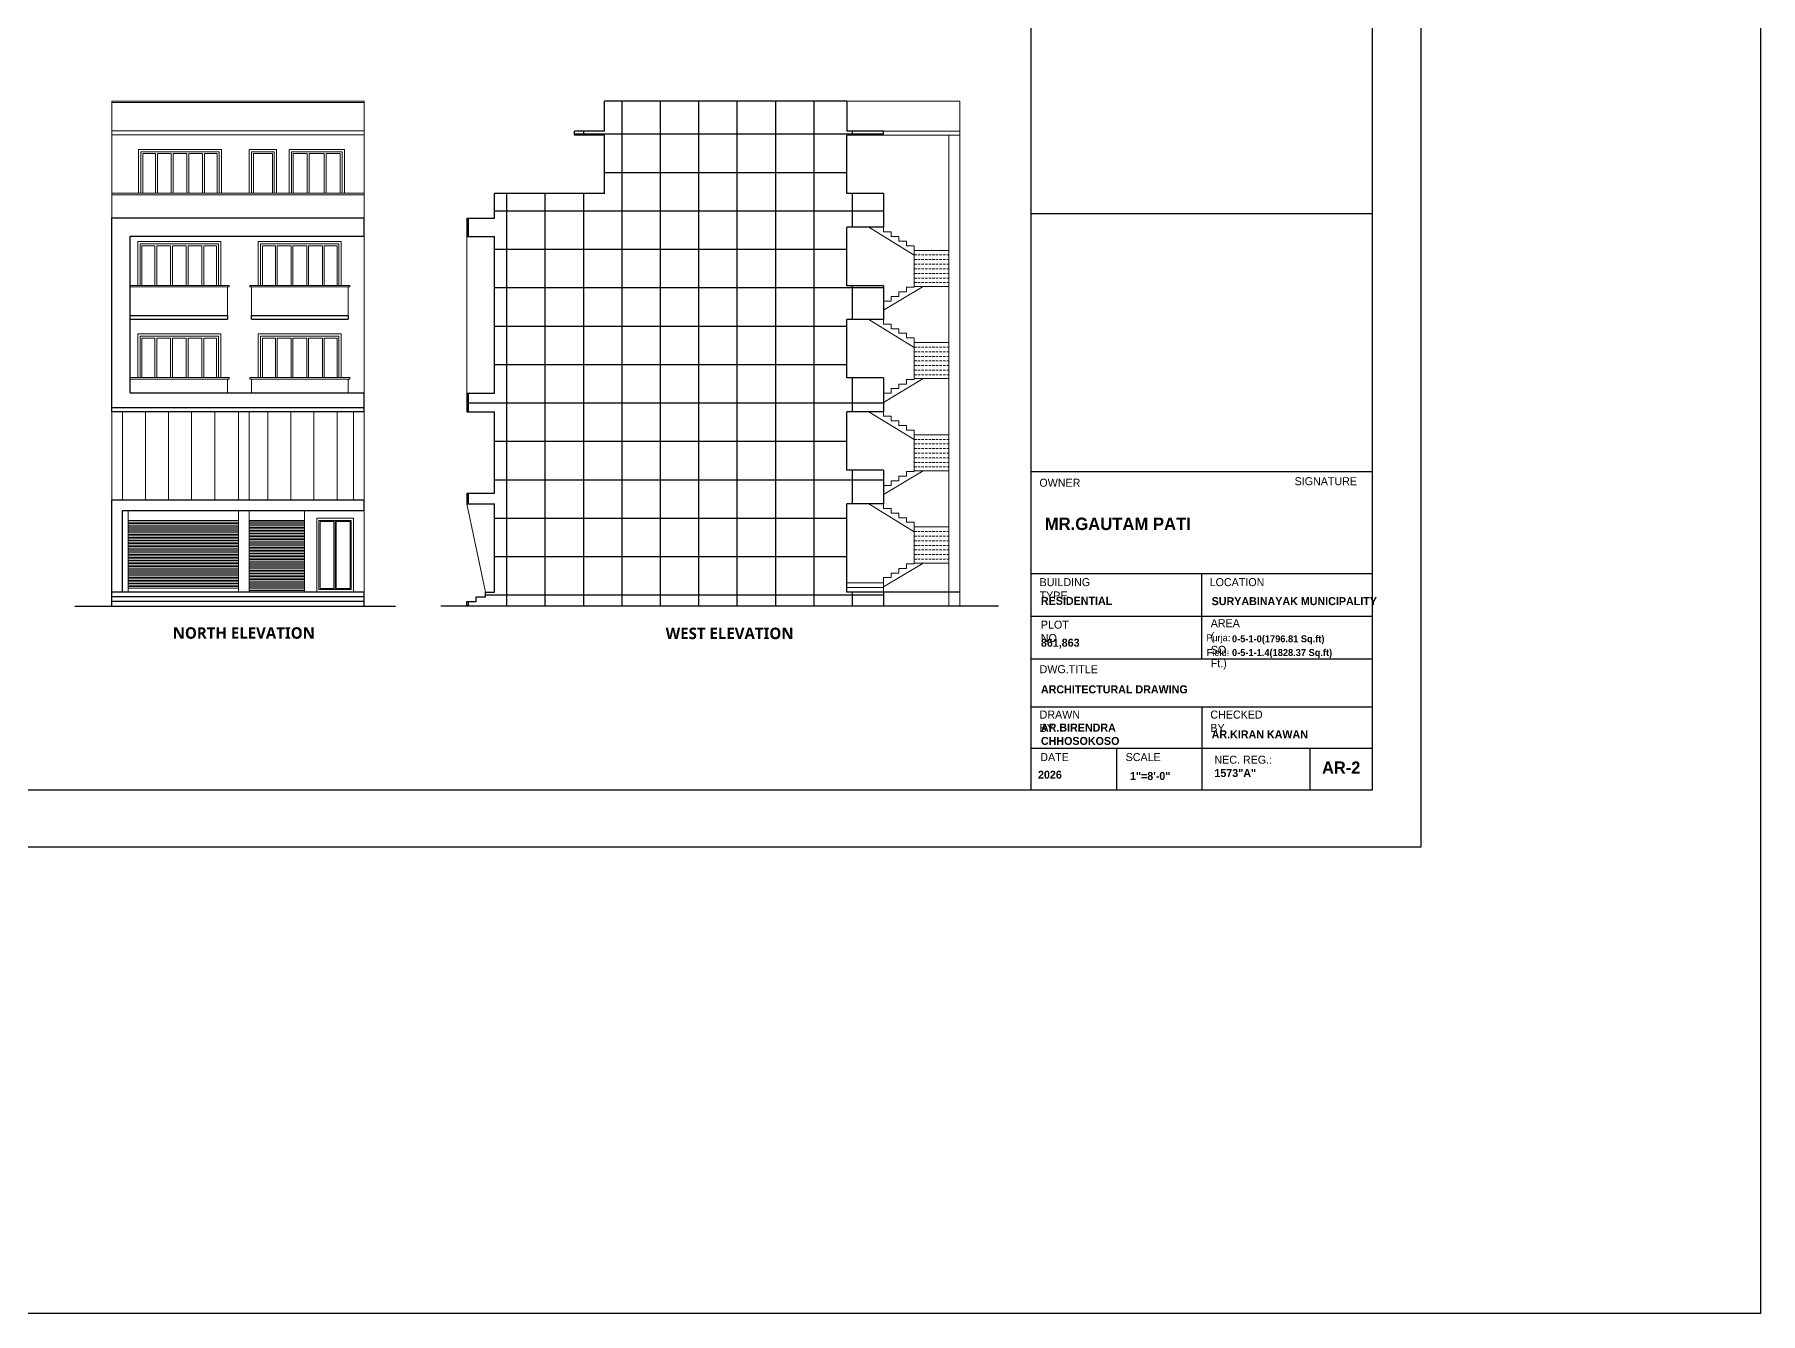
# Model space of a CAD drawing. Header units: inches. Extents: x -71 to 2682309, y -3332 to 801571.
# Drawn here: x 2672267 to 2674514, y 796370 to 798035 of the extents above; entities that cross this region are included whole.
import ezdxf

# ---------------------------------------------------------------- set-up
doc = ezdxf.new("R2010")
doc.units = ezdxf.units.IN
doc.header["$MEASUREMENT"] = 0
doc.linetypes.add('HIDDEN2', pattern=[0.1875, 0.125, -0.0625])
doc.layers.add('ASHADE', color=253, linetype='Continuous')
doc.layers.add('Hatch 01_UC', color=7, linetype='Continuous')
for name, color, linetype, lineweight in [('BORDER', 5, 'Continuous', 60), ('DOOR-WIN RA', 3, 'Continuous', 20), ('ELE1 RA', 1, 'Continuous', 30), ('ELE2 RA', 130, 'Continuous', 20), ('Hatch', 254, 'Continuous', 9), ('HATCH RA', 8, 'Continuous', 9), ('REINFORCEMENT RA', 1, 'Continuous', 30), ('stair EA', 132, 'Continuous', 5), ('STAIR PLAN AND ELEV RA', 124, 'Continuous', 20), ('Text', 7, 'Continuous', 20)]:
    doc.layers.add(name, color=color, linetype=linetype, lineweight=lineweight)
doc.styles.add('ARIAL', font='GOTHIC.TTF')
doc.styles.add('m4', font='', dxfattribs={"height": 9})
doc.styles.get("Standard").update_dxf_attribs({"font": 'arial.ttf'})
doc.styles.get('m4').set_extended_font_data('Revel Light')

msp = doc.modelspace()

# ---------------------------------------------------------------- hatches: boundary and pattern name
at = {"layer": 'Hatch 01_UC'}
h = msp.add_hatch(dxfattribs=at)
h.set_pattern_fill('ANSI37', color=256, scale=400, angle=45)
h.set_pattern_definition([(90, (632.185, 10955.654), (-50, 0), []), (180, (632.185, 10955.654), (-7e-15, -50), [])])
h.paths.add_polyline_path([(2673324.7, 797544.2), (2673372.7, 797544.2), (2673372.7, 797588.2), (2673324.7, 797588.2), (2673324.7, 797664.2), (2673372.7, 797664.2), (2673372.7, 797708.2), (2673324.7, 797708.2), (2673324.7, 797784.2), (2673372.7, 797784.2), (2673372.7, 797828.2), (2673324.7, 797828.2), (2673324.7, 797904.2), (2673372.7, 797904.2), (2673372.7, 797909.2), (2673324.7, 797909.2), (2673324.7, 797948.2), (2673009.2, 797948.2), (2673009.2, 797909.2), (2672970.2, 797909.2), (2672970.2, 797904.2), (2673009.2, 797904.2), (2673009.2, 797828.2), (2672866.2, 797828.2), (2672866.2, 797796.2), (2672830.2, 797796.2), (2672830.2, 797772.2), (2672866.2, 797772.2), (2672866.2, 797568.2), (2672830.2, 797568.2), (2672830.2, 797544.2), (2672866.2, 797544.2), (2672866.2, 797438.2), (2672830.2, 797438.2), (2672830.2, 797424.2), (2672866.2, 797424.2), (2672866.2, 797309.2), (2672854.2, 797309.2), (2672854.2, 797303.2), (2672842.2, 797303.2), (2672842.2, 797297.2), (2672830.2, 797297.2), (2672830.2, 797291.2), (2673372.7, 797291.2), (2673372.7, 797309.2), (2673324.7, 797309.2), (2673324.7, 797424.2), (2673372.7, 797424.2), (2673372.7, 797468.2), (2673324.7, 797468.2)])

# ---------------------------------------------------------------- linework, layer by layer
at = {"layer": 'BORDER', "lineweight": 30}
for p, q in [((2673564.7, 797052), (2673564.7, 799142.6)), ((2674009.3, 797052), (2674009.3, 799142.6)), ((2674009.3, 797801.6), (2673564.7, 797801.6)), ((2673564.7, 797466.4), (2674009.3, 797466.4)), ((2673564.7, 797333.6), (2674009.3, 797333.6)), ((2673787, 797222.5), (2673787, 797333.6)), ((2673564.7, 797278.1), (2674009.3, 797278.1)), ((2673564.7, 797222.5), (2674009.3, 797222.5)), ((2673564.7, 797160), (2674009.3, 797160)), ((2673787, 797160), (2673787, 797052)), ((2673564.7, 797106), (2674009.3, 797106)), ((2673675.9, 797106), (2673675.9, 797052)), ((2673927.5, 797106), (2673927.5, 797052))]:
    msp.add_line(p, q, dxfattribs=at)
msp.add_lwpolyline([(2674009.3, 799142.6), (2672473.2, 799142.6), (2671032.7, 799142.6), (2671032.7, 798094.2), (2671032.7, 797052), (2672473.2, 797052), (2674009.3, 797052)], dxfattribs=at)
at = {"layer": 'Defpoints'}
msp.add_lwpolyline([(2670904.1, 799217.4), (2674072.1, 799217.4), (2674072.1, 796977.2), (2670904.1, 796977.2)], close=True, dxfattribs=at)
at = {"layer": 'DOOR-WIN RA'}
for p, q in [((2672405.6, 797882.6), (2672507.6, 797882.6)), ((2672405.6, 797828.6), (2672405.6, 797882.6)), ((2672408.1, 797828.6), (2672408.1, 797880.1)), ((2672408.1, 797880.1), (2672424.8, 797880.1)), ((2672424.8, 797880.1), (2672424.8, 797828.6)), ((2672427.3, 797880.1), (2672445.2, 797880.1)), ((2672427.3, 797880.1), (2672427.3, 797828.6)), ((2672445.2, 797880.1), (2672445.2, 797828.6)), ((2672447.7, 797880.1), (2672465.6, 797880.1)), ((2672447.7, 797880.1), (2672447.7, 797828.6)), ((2672465.6, 797880.1), (2672465.6, 797828.6)), ((2672468.1, 797880.1), (2672486, 797880.1)), ((2672468.1, 797880.1), (2672468.1, 797828.6)), ((2672486, 797880.1), (2672486, 797828.6)), ((2672488.5, 797880.1), (2672505.1, 797880.1)), ((2672488.5, 797880.1), (2672488.5, 797828.6)), ((2672505.1, 797880.1), (2672505.1, 797828.6)), ((2672507.6, 797882.6), (2672507.6, 797828.6)), ((2672546.7, 797885.6), (2672582.4, 797885.6)), ((2672546.7, 797828.6), (2672546.7, 797885.6)), ((2672549.7, 797882.6), (2672579.4, 797882.6)), ((2672549.7, 797828.6), (2672549.7, 797882.6)), ((2672552.2, 797880.1), (2672576.9, 797880.1)), ((2672552.2, 797828.6), (2672552.2, 797880.1)), ((2672576.9, 797880.1), (2672576.9, 797828.6)), ((2672579.4, 797882.6), (2672579.4, 797828.6)), ((2672582.4, 797885.6), (2672582.4, 797828.6)), ((2672601.6, 797882.6), (2672667.6, 797882.6)), ((2672601.6, 797828.6), (2672601.6, 797882.6)), ((2672604.1, 797880.1), (2672622.4, 797880.1)), ((2672604.1, 797828.6), (2672604.1, 797880.1)), ((2672622.4, 797880.1), (2672622.4, 797828.6)), ((2672624.9, 797880.1), (2672644.4, 797880.1)), ((2672624.9, 797880.1), (2672624.9, 797828.6)), ((2672644.4, 797880.1), (2672644.4, 797828.6)), ((2672646.9, 797880.1), (2672665.1, 797880.1)), ((2672646.9, 797880.1), (2672646.9, 797828.6)), ((2672665.1, 797880.1), (2672665.1, 797828.6)), ((2672667.6, 797882.6), (2672667.6, 797828.6)), ((2672404.6, 797708.6), (2672404.6, 797762.6)), ((2672404.6, 797762.6), (2672506.6, 797762.6)), ((2672407.1, 797708.6), (2672407.1, 797760.1)), ((2672407.1, 797760.1), (2672423.8, 797760.1)), ((2672423.8, 797760.1), (2672423.8, 797708.6)), ((2672426.3, 797760.1), (2672444.2, 797760.1)), ((2672426.3, 797760.1), (2672426.3, 797708.6)), ((2672444.2, 797760.1), (2672444.2, 797708.6)), ((2672446.7, 797760.1), (2672464.6, 797760.1)), ((2672446.7, 797760.1), (2672446.7, 797708.6)), ((2672464.6, 797760.1), (2672464.6, 797708.6)), ((2672467.1, 797760.1), (2672485, 797760.1)), ((2672467.1, 797760.1), (2672467.1, 797708.6)), ((2672485, 797760.1), (2672485, 797708.6)), ((2672487.5, 797760.1), (2672504.1, 797760.1)), ((2672487.5, 797760.1), (2672487.5, 797708.6)), ((2672504.1, 797760.1), (2672504.1, 797708.6)), ((2672506.6, 797762.6), (2672506.6, 797708.6)), ((2672561.6, 797708.6), (2672561.6, 797762.6)), ((2672561.6, 797762.6), (2672663.6, 797762.6)), ((2672564.1, 797708.6), (2672564.1, 797760.1)), ((2672564.1, 797760.1), (2672580.8, 797760.1)), ((2672580.8, 797760.1), (2672580.8, 797708.6)), ((2672583.3, 797760.1), (2672601.2, 797760.1)), ((2672583.3, 797760.1), (2672583.3, 797708.6)), ((2672601.2, 797760.1), (2672601.2, 797708.6)), ((2672603.7, 797760.1), (2672621.6, 797760.1)), ((2672603.7, 797760.1), (2672603.7, 797708.6)), ((2672621.6, 797760.1), (2672621.6, 797708.6)), ((2672624.1, 797760.1), (2672642, 797760.1)), ((2672624.1, 797760.1), (2672624.1, 797708.6)), ((2672642, 797760.1), (2672642, 797708.6)), ((2672644.5, 797760.1), (2672661.1, 797760.1)), ((2672644.5, 797760.1), (2672644.5, 797708.6)), ((2672661.1, 797760.1), (2672661.1, 797708.6)), ((2672663.6, 797762.6), (2672663.6, 797708.6)), ((2672404.6, 797588.6), (2672404.6, 797642.6)), ((2672404.6, 797642.6), (2672506.6, 797642.6)), ((2672407.1, 797588.6), (2672407.1, 797640.1)), ((2672407.1, 797640.1), (2672423.8, 797640.1)), ((2672423.8, 797640.1), (2672423.8, 797588.6)), ((2672426.3, 797640.1), (2672444.2, 797640.1)), ((2672426.3, 797640.1), (2672426.3, 797588.6)), ((2672444.2, 797640.1), (2672444.2, 797588.6)), ((2672446.7, 797640.1), (2672464.6, 797640.1)), ((2672446.7, 797640.1), (2672446.7, 797588.6)), ((2672464.6, 797640.1), (2672464.6, 797588.6)), ((2672467.1, 797640.1), (2672485, 797640.1)), ((2672467.1, 797640.1), (2672467.1, 797588.6)), ((2672485, 797640.1), (2672485, 797588.6)), ((2672487.5, 797640.1), (2672504.1, 797640.1)), ((2672487.5, 797640.1), (2672487.5, 797588.6)), ((2672504.1, 797640.1), (2672504.1, 797588.6)), ((2672506.6, 797642.6), (2672506.6, 797588.6)), ((2672561.6, 797588.6), (2672561.6, 797642.6)), ((2672561.6, 797642.6), (2672663.6, 797642.6)), ((2672564.1, 797588.6), (2672564.1, 797640.1)), ((2672564.1, 797640.1), (2672580.8, 797640.1)), ((2672580.8, 797640.1), (2672580.8, 797588.6)), ((2672583.3, 797640.1), (2672601.2, 797640.1)), ((2672583.3, 797640.1), (2672583.3, 797588.6)), ((2672601.2, 797640.1), (2672601.2, 797588.6)), ((2672603.7, 797640.1), (2672621.6, 797640.1)), ((2672603.7, 797640.1), (2672603.7, 797588.6)), ((2672621.6, 797640.1), (2672621.6, 797588.6)), ((2672624.1, 797640.1), (2672642, 797640.1)), ((2672624.1, 797640.1), (2672624.1, 797588.6)), ((2672642, 797640.1), (2672642, 797588.6)), ((2672644.5, 797640.1), (2672661.1, 797640.1)), ((2672644.5, 797640.1), (2672644.5, 797588.6)), ((2672661.1, 797640.1), (2672661.1, 797588.6)), ((2672663.6, 797642.6), (2672663.6, 797588.6)), ((2672411.8, 797544.6), (2672411.8, 797429.6)), ((2672441.8, 797544.6), (2672441.8, 797429.6)), ((2672471.8, 797544.6), (2672471.8, 797429.6)), ((2672501.8, 797544.6), (2672501.8, 797429.6)), ((2672571.1, 797429.6), (2672571.1, 797544.6)), ((2672601.1, 797429.6), (2672601.1, 797544.6)), ((2672631.1, 797429.6), (2672631.1, 797544.6)), ((2672661.1, 797429.6), (2672661.1, 797544.6)), ((2672657.1, 797401.1), (2672657.1, 797314.1)), ((2672658.6, 797402.6), (2672658.6, 797312.6)), ((2672660.1, 797401.1), (2672660.1, 797314.1))]:
    msp.add_line(p, q, dxfattribs=at)
for points in [[(2672402.6, 797828.6), (2672402.6, 797885.6), (2672510.6, 797885.6), (2672510.6, 797828.6)], [(2672598.6, 797828.6), (2672598.6, 797885.6), (2672670.6, 797885.6), (2672670.6, 797828.6)], [(2672401.6, 797708.6), (2672401.6, 797765.6), (2672509.6, 797765.6), (2672509.6, 797708.6)], [(2672558.6, 797708.6), (2672558.6, 797765.6), (2672666.6, 797765.6), (2672666.6, 797708.6)], [(2672401.6, 797588.6), (2672401.6, 797645.6), (2672509.6, 797645.6), (2672509.6, 797588.6)], [(2672558.6, 797588.6), (2672558.6, 797645.6), (2672666.6, 797645.6), (2672666.6, 797588.6)], [(2672657.1, 797314.1), (2672639.1, 797314.1), (2672639.1, 797401.1), (2672657.1, 797401.1)], [(2672660.1, 797401.1), (2672678.1, 797401.1), (2672678.1, 797314.1), (2672660.1, 797314.1)]]:
    msp.add_lwpolyline(points, dxfattribs=at)
for points in [[(2672389.2, 797415.6), (2672532.6, 797415.6), (2672532.6, 797309.6), (2672389.2, 797309.6)], [(2672546.7, 797415.6), (2672618.6, 797415.6), (2672618.6, 797309.6), (2672546.7, 797309.6)], [(2672634.6, 797405.6), (2672682.6, 797405.6), (2672682.6, 797309.6), (2672634.6, 797309.6)], [(2672637.6, 797402.6), (2672679.6, 797402.6), (2672679.6, 797312.6), (2672637.6, 797312.6)]]:
    msp.add_lwpolyline(points, close=True, dxfattribs=at)
at = {"layer": 'ELE1 RA'}
for p, q in [((2673324.7, 797948.2), (2673009.2, 797948.2)), ((2673009.2, 797909.2), (2673009.2, 797948.2)), ((2673324.7, 797948.2), (2673324.7, 797909.2)), ((2673009.2, 797909.2), (2672970.2, 797909.2)), ((2672970.2, 797904.2), (2672970.2, 797909.2)), ((2673009.2, 797904.2), (2672970.2, 797904.2)), ((2673009.2, 797828.2), (2673009.2, 797904.2)), ((2673372.7, 797909.2), (2673324.7, 797909.2)), ((2673324.7, 797828.2), (2673324.7, 797904.2)), ((2673372.7, 797904.2), (2673324.7, 797904.2)), ((2673372.7, 797904.2), (2673372.7, 797909.2)), ((2672866.2, 797796.2), (2672866.2, 797828.2)), ((2673009.2, 797828.2), (2672866.2, 797828.2)), ((2673372.7, 797828.2), (2673324.7, 797828.2)), ((2673372.7, 797828.2), (2673372.7, 797784.2)), ((2672367.7, 797568.6), (2672367.7, 797796.6)), ((2672367.7, 797796.6), (2672696.6, 797796.6)), ((2672696.6, 797772.6), (2672696.6, 797796.6)), ((2672830.2, 797796.2), (2672866.2, 797796.2)), ((2672830.2, 797796.2), (2672830.2, 797772.2)), ((2672391.7, 797568.6), (2672391.7, 797772.6)), ((2672391.7, 797772.6), (2672696.6, 797772.6)), ((2672830.2, 797772.2), (2672866.2, 797772.2)), ((2672866.2, 797568.2), (2672866.2, 797772.2)), ((2673324.7, 797708.2), (2673324.7, 797784.2)), ((2673372.7, 797784.2), (2673324.7, 797784.2)), ((2673372.7, 797708.2), (2673324.7, 797708.2)), ((2673372.7, 797708.2), (2673372.7, 797664.2)), ((2672391.7, 797669.6), (2672518.6, 797669.6)), ((2672391.7, 797664.6), (2672518.6, 797664.6)), ((2672549.6, 797669.6), (2672675.6, 797669.6)), ((2672549.6, 797664.6), (2672549.6, 797669.6)), ((2672549.6, 797664.6), (2672675.6, 797664.6)), ((2672675.6, 797669.6), (2672675.6, 797664.6)), ((2673324.7, 797588.2), (2673324.7, 797664.2)), ((2673372.7, 797664.2), (2673324.7, 797664.2)), ((2673372.7, 797588.2), (2673324.7, 797588.2)), ((2673372.7, 797588.2), (2673372.7, 797544.2)), ((2672367.7, 797544.6), (2672367.7, 797568.6)), ((2672391.7, 797568.6), (2672696.6, 797568.6)), ((2672696.6, 797544.6), (2672696.6, 797568.6)), ((2672830.2, 797568.2), (2672866.2, 797568.2)), ((2672830.2, 797568.2), (2672830.2, 797544.2)), ((2672367.7, 797549.6), (2672696.6, 797549.6)), ((2672367.7, 797544.6), (2672696.6, 797544.6)), ((2672830.2, 797544.2), (2672866.2, 797544.2)), ((2672866.2, 797438.2), (2672866.2, 797544.2)), ((2673324.7, 797468.2), (2673324.7, 797544.2)), ((2673372.7, 797544.2), (2673324.7, 797544.2)), ((2673372.7, 797468.2), (2673324.7, 797468.2)), ((2673372.7, 797468.2), (2673372.7, 797424.2)), ((2672830.2, 797438.2), (2672866.2, 797438.2)), ((2672830.2, 797438.2), (2672830.2, 797424.2)), ((2672367.7, 797291.2), (2672367.7, 797429.6)), ((2672367.7, 797429.6), (2672696.6, 797429.6)), ((2672381.7, 797309.6), (2672381.7, 797415.6)), ((2672381.7, 797415.6), (2672696.6, 797415.6)), ((2672696.6, 797415.6), (2672696.6, 797429.6)), ((2672830.2, 797424.2), (2672866.2, 797424.2)), ((2672866.2, 797309.2), (2672866.2, 797424.2)), ((2673324.7, 797309.2), (2673324.7, 797424.2)), ((2673372.7, 797424.2), (2673324.7, 797424.2)), ((2672367.7, 797309.6), (2672696.6, 797309.6)), ((2672367.7, 797303.6), (2672696.6, 797303.6)), ((2672367.7, 797297.6), (2672696.6, 797297.6)), ((2672696.6, 797291.2), (2672696.6, 797309.6)), ((2672830.2, 797291.2), (2672830.2, 797297.2)), ((2672830.2, 797297.2), (2672842.2, 797297.2)), ((2672842.2, 797297.2), (2672842.2, 797303.2)), ((2672842.2, 797303.2), (2672854.2, 797303.2)), ((2672854.2, 797303.2), (2672854.2, 797309.2)), ((2672854.2, 797309.2), (2672866.2, 797309.2)), ((2673372.7, 797309.2), (2673324.7, 797309.2)), ((2673471.8, 797309.2), (2673372.7, 797309.2)), ((2673372.7, 797309.2), (2673372.7, 797291.2)), ((2672319.7, 797291.2), (2672737.2, 797291.2)), ((2673522.2, 797291.2), (2672796.2, 797291.2))]:
    msp.add_line(p, q, dxfattribs=at)
msp.add_lwpolyline([(2672518.6, 797669.6), (2672518.6, 797664.6)], dxfattribs=at)
at = {"layer": 'ELE2 RA'}
for p, q in [((2672367.7, 797828.6), (2672367.7, 797948.6)), ((2672367.7, 797948.6), (2672696.6, 797948.6)), ((2672696.6, 797828.6), (2672696.6, 797948.6)), ((2673471.8, 797948.2), (2673324.7, 797948.2)), ((2673471.8, 797291.2), (2673471.8, 797948.2)), ((2672367.7, 797946.6), (2672696.6, 797946.6)), ((2672367.7, 797909.6), (2672696.6, 797909.6)), ((2672367.7, 797904.6), (2672696.6, 797904.6)), ((2673372.7, 797909.2), (2673471.8, 797909.2)), ((2673471.8, 797904.2), (2673372.7, 797904.2)), ((2673457.8, 797708.2), (2673457.8, 797904.2)), ((2672367.7, 797828.6), (2672696.6, 797828.6)), ((2672367.7, 797828.6), (2672367.7, 797796.6)), ((2672367.7, 797826.6), (2672696.6, 797826.6)), ((2672696.6, 797796.6), (2672696.6, 797828.6)), ((2672696.6, 797568.6), (2672696.6, 797772.6)), ((2672830.2, 797772.2), (2672830.2, 797568.2)), ((2672391.7, 797708.6), (2672520.6, 797708.6)), ((2672391.7, 797706.6), (2672520.6, 797706.6)), ((2672547.6, 797706.6), (2672547.6, 797708.6)), ((2672547.6, 797708.6), (2672677.6, 797708.6)), ((2672547.6, 797706.6), (2672677.6, 797706.6)), ((2672549.6, 797669.6), (2672549.6, 797706.6)), ((2672675.6, 797706.6), (2672675.6, 797669.6)), ((2672677.6, 797708.6), (2672677.6, 797706.6)), ((2673457.8, 797588.2), (2673457.8, 797708.2)), ((2673457.8, 797424.2), (2673457.8, 797664.2)), ((2672391.7, 797588.6), (2672520.6, 797588.6)), ((2672547.6, 797586.6), (2672547.6, 797588.6)), ((2672547.6, 797588.6), (2672677.6, 797588.6)), ((2672677.6, 797588.6), (2672677.6, 797586.6)), ((2672391.7, 797586.6), (2672520.6, 797586.6)), ((2672547.6, 797586.6), (2672677.6, 797586.6)), ((2672549.6, 797568.6), (2672549.6, 797586.6)), ((2672675.6, 797586.6), (2672675.6, 797568.6)), ((2672367.7, 797429.6), (2672367.7, 797544.6)), ((2672381.7, 797429.6), (2672381.7, 797544.6)), ((2672532.6, 797544.6), (2672532.6, 797429.6)), ((2672546.7, 797429.6), (2672546.7, 797544.6)), ((2672682.6, 797429.6), (2672682.6, 797544.6)), ((2672696.6, 797429.6), (2672696.6, 797544.6)), ((2672696.6, 797309.6), (2672696.6, 797424.6)), ((2672830.2, 797424.2), (2672854.2, 797309.2)), ((2673457.8, 797291.2), (2673457.8, 797424.2))]:
    msp.add_line(p, q, dxfattribs=at)
for points in [[(2672518.6, 797706.6), (2672518.6, 797669.6)], [(2672520.6, 797708.6), (2672520.6, 797706.6)], [(2672520.6, 797588.6), (2672520.6, 797586.6)], [(2672518.6, 797586.6), (2672518.6, 797568.6)]]:
    msp.add_lwpolyline(points, dxfattribs=at)
at = {"layer": 'Hatch'}
for p, q in [((2672389.2, 797402.5), (2672532.6, 797402.5)), ((2672389.2, 797400.5), (2672532.6, 797400.5)), ((2672389.2, 797398.5), (2672532.6, 797398.5)), ((2672389.2, 797396.5), (2672532.6, 797396.5)), ((2672389.2, 797394.5), (2672532.6, 797394.5)), ((2672389.2, 797392.5), (2672532.6, 797392.5)), ((2672389.2, 797390.5), (2672532.6, 797390.5)), ((2672389.2, 797388.5), (2672532.6, 797388.5)), ((2672389.2, 797386.5), (2672532.6, 797386.5)), ((2672546.7, 797402.5), (2672618.6, 797402.5)), ((2672546.7, 797401.6), (2672618.6, 797401.6)), ((2672546.7, 797399.6), (2672618.6, 797399.6)), ((2672546.7, 797397.6), (2672618.6, 797397.6)), ((2672546.7, 797395.6), (2672618.6, 797395.6)), ((2672546.7, 797393.6), (2672618.6, 797393.6)), ((2672546.7, 797391.6), (2672618.6, 797391.6)), ((2672546.7, 797389.6), (2672618.6, 797389.6)), ((2672546.7, 797387.6), (2672618.6, 797387.6)), ((2672389.2, 797384.5), (2672532.6, 797384.5)), ((2672389.2, 797382.5), (2672532.6, 797382.5)), ((2672389.2, 797380.5), (2672532.6, 797380.5)), ((2672389.2, 797378.5), (2672532.6, 797378.5)), ((2672389.2, 797376.5), (2672532.6, 797376.5)), ((2672389.2, 797374.5), (2672532.6, 797374.5)), ((2672389.2, 797372.5), (2672532.6, 797372.5)), ((2672389.2, 797370.5), (2672532.6, 797370.5)), ((2672389.2, 797368.5), (2672532.6, 797368.5)), ((2672389.2, 797366.5), (2672532.6, 797366.5)), ((2672389.2, 797364.5), (2672532.6, 797364.5)), ((2672546.7, 797385.6), (2672618.6, 797385.6)), ((2672546.7, 797383.6), (2672618.6, 797383.6)), ((2672546.7, 797381.6), (2672618.6, 797381.6)), ((2672546.7, 797379.6), (2672618.6, 797379.6)), ((2672546.7, 797377.6), (2672618.6, 797377.6)), ((2672546.7, 797375.6), (2672618.6, 797375.6)), ((2672546.7, 797373.6), (2672618.6, 797373.6)), ((2672546.7, 797371.6), (2672618.6, 797371.6)), ((2672546.7, 797369.6), (2672618.6, 797369.6)), ((2672546.7, 797367.6), (2672618.6, 797367.6)), ((2672546.7, 797365.6), (2672618.6, 797365.6)), ((2672546.7, 797363.6), (2672618.6, 797363.6)), ((2672389.2, 797362.5), (2672532.6, 797362.5)), ((2672389.2, 797360.5), (2672532.6, 797360.5)), ((2672389.2, 797358.5), (2672532.6, 797358.5)), ((2672389.2, 797356.5), (2672532.6, 797356.5)), ((2672389.2, 797354.5), (2672532.6, 797354.5)), ((2672389.2, 797352.5), (2672532.6, 797352.5)), ((2672389.2, 797350.5), (2672532.6, 797350.5)), ((2672389.2, 797348.5), (2672532.6, 797348.5)), ((2672389.2, 797346.5), (2672532.6, 797346.5)), ((2672389.2, 797344.5), (2672532.6, 797344.5)), ((2672389.2, 797342.5), (2672532.6, 797342.5)), ((2672546.7, 797361.6), (2672618.6, 797361.6)), ((2672546.7, 797359.6), (2672618.6, 797359.6)), ((2672546.7, 797357.6), (2672618.6, 797357.6)), ((2672546.7, 797355.6), (2672618.6, 797355.6)), ((2672546.7, 797353.6), (2672618.6, 797353.6)), ((2672546.7, 797351.6), (2672618.6, 797351.6)), ((2672546.7, 797349.6), (2672618.6, 797349.6)), ((2672546.7, 797347.6), (2672618.6, 797347.6)), ((2672546.7, 797345.6), (2672618.6, 797345.6)), ((2672546.7, 797343.6), (2672618.6, 797343.6)), ((2672546.7, 797341.6), (2672618.6, 797341.6)), ((2672389.2, 797340.5), (2672532.6, 797340.5)), ((2672389.2, 797338.5), (2672532.6, 797338.5)), ((2672389.2, 797336.5), (2672532.6, 797336.5)), ((2672389.2, 797334.5), (2672532.6, 797334.5)), ((2672389.2, 797332.5), (2672532.6, 797332.5)), ((2672389.2, 797330.5), (2672532.6, 797330.5)), ((2672389.2, 797328.5), (2672532.6, 797328.5)), ((2672389.2, 797326.5), (2672532.6, 797326.5)), ((2672389.2, 797324.5), (2672532.6, 797324.5)), ((2672389.2, 797322.5), (2672532.6, 797322.5)), ((2672389.2, 797320.5), (2672532.6, 797320.5)), ((2672389.2, 797318.5), (2672532.6, 797318.5)), ((2672546.7, 797339.6), (2672618.6, 797339.6)), ((2672546.7, 797337.6), (2672618.6, 797337.6)), ((2672546.7, 797335.6), (2672618.6, 797335.6)), ((2672546.7, 797333.6), (2672618.6, 797333.6)), ((2672546.7, 797331.6), (2672618.6, 797331.6)), ((2672546.7, 797329.6), (2672618.6, 797329.6)), ((2672546.7, 797327.6), (2672618.6, 797327.6)), ((2672546.7, 797325.6), (2672618.6, 797325.6)), ((2672546.7, 797323.6), (2672618.6, 797323.6)), ((2672546.7, 797321.6), (2672618.6, 797321.6)), ((2672546.7, 797319.6), (2672618.6, 797319.6)), ((2672389.2, 797316.5), (2672532.6, 797316.5)), ((2672389.2, 797314.5), (2672532.6, 797314.5)), ((2672546.7, 797317.6), (2672618.6, 797317.6)), ((2672546.7, 797315.6), (2672618.6, 797315.6)), ((2672546.7, 797313.6), (2672618.6, 797313.6)), ((2672546.7, 797311.6), (2672618.6, 797311.6))]:
    msp.add_line(p, q, dxfattribs=at)
at = {"layer": 'HATCH RA'}
msp.add_line((2673372.7, 797328.2), (2673372.7, 797309.2), dxfattribs=at)
at = {"layer": 'REINFORCEMENT RA'}
msp.add_lwpolyline([(2666637.8, 799700), (2674514.3, 799700), (2674514.3, 796370.3), (2666637.8, 796370.3)], close=True, dxfattribs=at)
at = {"layer": 'stair EA'}
for p, q in [((2673372.7, 797321.2), (2673324.7, 797321.2)), ((2673372.7, 797315.2), (2673324.7, 797315.2))]:
    msp.add_line(p, q, dxfattribs=at)
at = {"layer": 'STAIR PLAN AND ELEV RA'}
for p, q in [((2673412.7, 797747.8), (2673353.3, 797784.2)), ((2673372.7, 797784.2), (2673372.7, 797778.2)), ((2673372.7, 797778.2), (2673382.7, 797778.2)), ((2673382.7, 797778.2), (2673382.7, 797772.2)), ((2673382.7, 797772.2), (2673392.7, 797772.2)), ((2673392.7, 797772.2), (2673392.7, 797766.2)), ((2673392.7, 797766.2), (2673402.7, 797766.2)), ((2673402.7, 797766.2), (2673402.7, 797760.2)), ((2673402.7, 797760.2), (2673412.7, 797760.2)), ((2673412.7, 797760.2), (2673412.7, 797754.2)), ((2673412.7, 797754.2), (2673457.8, 797754.2)), ((2673412.7, 797754.2), (2673412.7, 797712.2)), ((2673372.7, 797676.3), (2673424, 797707.2)), ((2673412.7, 797706.2), (2673402.7, 797706.2)), ((2673402.7, 797706.2), (2673402.7, 797700.2)), ((2673412.7, 797712.2), (2673412.7, 797706.2)), ((2673412.7, 797707.2), (2673457.8, 797707.2)), ((2673382.7, 797688.2), (2673372.7, 797688.2)), ((2673392.7, 797694.2), (2673382.7, 797694.2)), ((2673382.7, 797694.2), (2673382.7, 797688.2)), ((2673402.7, 797700.2), (2673392.7, 797700.2)), ((2673392.7, 797700.2), (2673392.7, 797694.2)), ((2673412.7, 797627.8), (2673353.3, 797664.2)), ((2673372.7, 797664.2), (2673372.7, 797658.2)), ((2673372.7, 797658.2), (2673382.7, 797658.2)), ((2673382.7, 797658.2), (2673382.7, 797652.2)), ((2673382.7, 797652.2), (2673392.7, 797652.2)), ((2673392.7, 797652.2), (2673392.7, 797646.2)), ((2673392.7, 797646.2), (2673402.7, 797646.2)), ((2673402.7, 797646.2), (2673402.7, 797640.2)), ((2673402.7, 797640.2), (2673412.7, 797640.2)), ((2673412.7, 797640.2), (2673412.7, 797634.2)), ((2673412.7, 797634.2), (2673457.8, 797634.2)), ((2673412.7, 797634.2), (2673412.7, 797592.2)), ((2673412.7, 797592.2), (2673412.7, 797586.2)), ((2673372.7, 797556.3), (2673424, 797587.2)), ((2673382.7, 797568.2), (2673372.7, 797568.2)), ((2673392.7, 797574.2), (2673382.7, 797574.2)), ((2673382.7, 797574.2), (2673382.7, 797568.2)), ((2673402.7, 797580.2), (2673392.7, 797580.2)), ((2673392.7, 797580.2), (2673392.7, 797574.2)), ((2673412.7, 797586.2), (2673402.7, 797586.2)), ((2673402.7, 797586.2), (2673402.7, 797580.2)), ((2673412.7, 797587.2), (2673457.8, 797587.2)), ((2673412.7, 797507.8), (2673353.3, 797544.2)), ((2673372.7, 797544.2), (2673372.7, 797538.2)), ((2673372.7, 797538.2), (2673382.7, 797538.2)), ((2673382.7, 797538.2), (2673382.7, 797532.2)), ((2673382.7, 797532.2), (2673392.7, 797532.2)), ((2673392.7, 797532.2), (2673392.7, 797526.2)), ((2673392.7, 797526.2), (2673402.7, 797526.2)), ((2673402.7, 797526.2), (2673402.7, 797520.2)), ((2673402.7, 797520.2), (2673412.7, 797520.2)), ((2673412.7, 797520.2), (2673412.7, 797514.2)), ((2673412.7, 797514.2), (2673457.8, 797514.2)), ((2673412.7, 797514.2), (2673412.7, 797472.2)), ((2673372.7, 797436.3), (2673424, 797467.2)), ((2673392.7, 797454.2), (2673382.7, 797454.2)), ((2673382.7, 797454.2), (2673382.7, 797448.2)), ((2673402.7, 797460.2), (2673392.7, 797460.2)), ((2673392.7, 797460.2), (2673392.7, 797454.2)), ((2673412.7, 797466.2), (2673402.7, 797466.2)), ((2673402.7, 797466.2), (2673402.7, 797460.2)), ((2673412.7, 797472.2), (2673412.7, 797466.2)), ((2673412.7, 797467.2), (2673457.8, 797467.2)), ((2673382.7, 797448.2), (2673372.7, 797448.2)), ((2673412.7, 797387.8), (2673353.3, 797424.2)), ((2673372.7, 797424.2), (2673372.7, 797418.2)), ((2673372.7, 797418.2), (2673382.7, 797418.2)), ((2673382.7, 797418.2), (2673382.7, 797412.2)), ((2673382.7, 797412.2), (2673392.7, 797412.2)), ((2673392.7, 797412.2), (2673392.7, 797406.2)), ((2673392.7, 797406.2), (2673402.7, 797406.2)), ((2673402.7, 797406.2), (2673402.7, 797400.2)), ((2673402.7, 797400.2), (2673412.7, 797400.2)), ((2673412.7, 797400.2), (2673412.7, 797394.2)), ((2673412.7, 797394.2), (2673457.8, 797394.2)), ((2673412.7, 797394.2), (2673412.7, 797352.2)), ((2673372.7, 797316.3), (2673424, 797347.2)), ((2673412.7, 797346.2), (2673402.7, 797346.2)), ((2673402.7, 797346.2), (2673402.7, 797340.2)), ((2673412.7, 797352.2), (2673412.7, 797346.2)), ((2673412.7, 797347.2), (2673457.8, 797347.2)), ((2673382.7, 797328.2), (2673372.7, 797328.2)), ((2673392.7, 797334.2), (2673382.7, 797334.2)), ((2673382.7, 797334.2), (2673382.7, 797328.2)), ((2673402.7, 797340.2), (2673392.7, 797340.2)), ((2673392.7, 797340.2), (2673392.7, 797334.2))]:
    msp.add_line(p, q, dxfattribs=at)
at = {"layer": 'STAIR PLAN AND ELEV RA', "linetype": 'HIDDEN2', "ltscale": 25}
for p, q in [((2673412.7, 797748.2), (2673457.8, 797748.2)), ((2673412.7, 797742.2), (2673457.8, 797742.2)), ((2673412.7, 797736.2), (2673457.8, 797736.2)), ((2673412.7, 797730.2), (2673457.8, 797730.2)), ((2673412.7, 797724.2), (2673457.8, 797724.2)), ((2673412.7, 797718.2), (2673457.8, 797718.2)), ((2673412.7, 797712.2), (2673457.8, 797712.2)), ((2673412.7, 797628.2), (2673457.8, 797628.2)), ((2673412.7, 797622.2), (2673457.8, 797622.2)), ((2673412.7, 797616.2), (2673457.8, 797616.2)), ((2673412.7, 797610.2), (2673457.8, 797610.2)), ((2673412.7, 797604.2), (2673457.8, 797604.2)), ((2673412.7, 797598.2), (2673457.8, 797598.2)), ((2673412.7, 797592.2), (2673457.8, 797592.2)), ((2673412.7, 797508.2), (2673457.8, 797508.2)), ((2673412.7, 797502.2), (2673457.8, 797502.2)), ((2673412.7, 797496.2), (2673457.8, 797496.2)), ((2673412.7, 797490.2), (2673457.8, 797490.2)), ((2673412.7, 797484.2), (2673457.8, 797484.2)), ((2673412.7, 797478.2), (2673457.8, 797478.2)), ((2673412.7, 797472.2), (2673457.8, 797472.2)), ((2673412.7, 797388.2), (2673457.8, 797388.2)), ((2673412.7, 797382.2), (2673457.8, 797382.2)), ((2673412.7, 797376.2), (2673457.8, 797376.2)), ((2673412.7, 797370.2), (2673457.8, 797370.2)), ((2673412.7, 797364.2), (2673457.8, 797364.2)), ((2673412.7, 797358.2), (2673457.8, 797358.2)), ((2673412.7, 797352.2), (2673457.8, 797352.2))]:
    msp.add_line(p, q, dxfattribs=at)

# ---------------------------------------------------------------- texts
at = {"layer": 'ASHADE', "char_height": 10.419, "attachment_point": 1, "style": 'ARIAL'}
for s, insert, width in [('{\\fCentury Gothic|b0|i0|c0|p34;\\W1;OWNER}', (2673575.5, 797456.9), 0.997), ('{\\fCentury Gothic|b0|i0|c0|p34;\\W1;SIGNATURE}', (2673907.8, 797458.9), 0.997), ('{\\fCentury Gothic|b0|i0|c0|p34;\\W1;BUILDING TYPE}', (2673575.8, 797327.5), 0.997), ('{\\fCentury Gothic|b0|i0|c0|p34;\\W1;LOCATION}', (2673797.2, 797327.5), 0.997), ('{\\fCentury Gothic|b0|i0|c0|p34;\\W1;AREA ( SQ. Ft.) }', (2673798.6, 797274.1), 0.997), ('{\\fCentury Gothic|b0|i0|c0|p34;\\W1;PLOT NO}', (2673577.4, 797272.2), 0.997), ('{\\fCentury Gothic|b0|i0|c0|p34;\\W1;DWG.TITLE}', (2673575.8, 797214.2), 0.997), ('{\\fCentury Gothic|b0|i0|c0|p34;\\W1;DRAWN BY}', (2673575.8, 797155.1), 0.997), ('{\\fCentury Gothic|b0|i0|c0|p34;\\W1;CHECKED BY}', (2673798.1, 797155.1), 0.997), ('{\\fCentury Gothic|b0|i0|c0|p34;\\W1;DATE}', (2673576.7, 797099.8), 0.997), ('{\\fCentury Gothic|b0|i0|c0|p34;SCALE}', (2673687.8, 797099.8), 73.397), ('{\\fCentury Gothic|b0|i0|c0|p34;NEC. REG.:\\P\\fStylus BT|b1|i0|c0|p34;1573"A"}', (2673803.4, 797096.4), 119.942)]:
    msp.add_mtext(s, dxfattribs=dict(at, insert=insert, width=width))
at = {"layer": 'Text', "attachment_point": 4}
for s, insert, char_height, width, style in [('{\\fStylus BT|b1|i0|c0|p34;\\H1.4x;MR.GAUTAM PATI }', (2673582.5, 797398.1), 11.577, 321.934, 'm4'), ('{\\fStylus BT|b1|i0|c0|p34;RESIDENTIAL\\fCentury Gothic|b1|i0|c0|p34;\\H0.8x; }', (2673577.5, 797297.9), 10.419, 186.532, 'ARIAL'), ('{\\fStylus BT|b1|i0|c0|p34;SURYABINAYAK MUNICIPALITY}', (2673799.8, 797297.5), 10.419, 260.901, 'ARIAL'), ('{\\fCentury Gothic|b0|i0|c0|p34;\\W1;Purja:}', (2673792.7, 797248.6), 9, 186.532, 'ARIAL'), ('{\\fStylus BT|b1|i0|c0|p34;0-5-1-0(1796.81 Sq.ft)}', (2673826.3, 797247.2), 9, 186.532, 'ARIAL'), ('{\\fStylus BT|b1|i0|c0|p34;861,863}', (2673577.5, 797242.3), 10.419, 186.532, 'ARIAL'), ('{\\fCentury Gothic|b0|i0|c0|p34;\\W1;Field:}', (2673793.3, 797230.6), 9, 186.532, 'ARIAL'), ('{\\fStylus BT|b1|i0|c0|p34;0-5-1-1.4(1828.37 Sq.ft)}', (2673826.3, 797229.3), 9, 186.532, 'ARIAL'), ('{\\fStylus BT|b1|i0|c0|p34;ARCHITECTURAL DRAWING}', (2673577.5, 797182.7), 10.419, 431.787, 'ARIAL'), ('\\A1;{\\fStylus BT|b1|i0|c0|p34;AR.BIRENDRA CHHOSOKOSO}', (2673577.5, 797124.2), 10.419, 186.532, 'ARIAL'), ('\\A1;{\\fStylus BT|b1|i0|c0|p34;AR.KIRAN KAWAN}', (2673799.8, 797124.2), 10.419, 186.532, 'ARIAL'), ('{\\fStylus BT|b1|i0|c0|p34;2026}', (2673573.7, 797071.6), 10.419, 186.532, 'ARIAL'), ('{\\fStylus BT|b1|i0|c0|p34;1"=8\'-0"}', (2673693.5, 797069.9), 10.419, 186.532, 'ARIAL')]:
    msp.add_mtext(s, dxfattribs=dict(at, insert=insert, char_height=char_height, width=width, style=style))
at = {"layer": 'Text', "char_height": 15, "width": 252.385, "attachment_point": 5}
for s, insert in [('{\\fTrebuchet MS|b1|i0|c0|p34;NORTH ELEVATION}', (2672539.7, 797256)), ('{\\fTrebuchet MS|b1|i0|c0|p34;WEST ELEVATION}', (2673172.2, 797255.5))]:
    msp.add_mtext(s, dxfattribs=dict(at, insert=insert))
at = {"layer": 'Text', "insert": (2673943.6, 797080.9), "char_height": 15.952, "attachment_point": 4, "style": 'ARIAL'}
msp.add_mtext('\\A1;\\pi-0.00207;{\\fStylus BT|b1|i0|c0|p34;AR-2}', dxfattribs=at)

doc.saveas('drawing.dxf')
